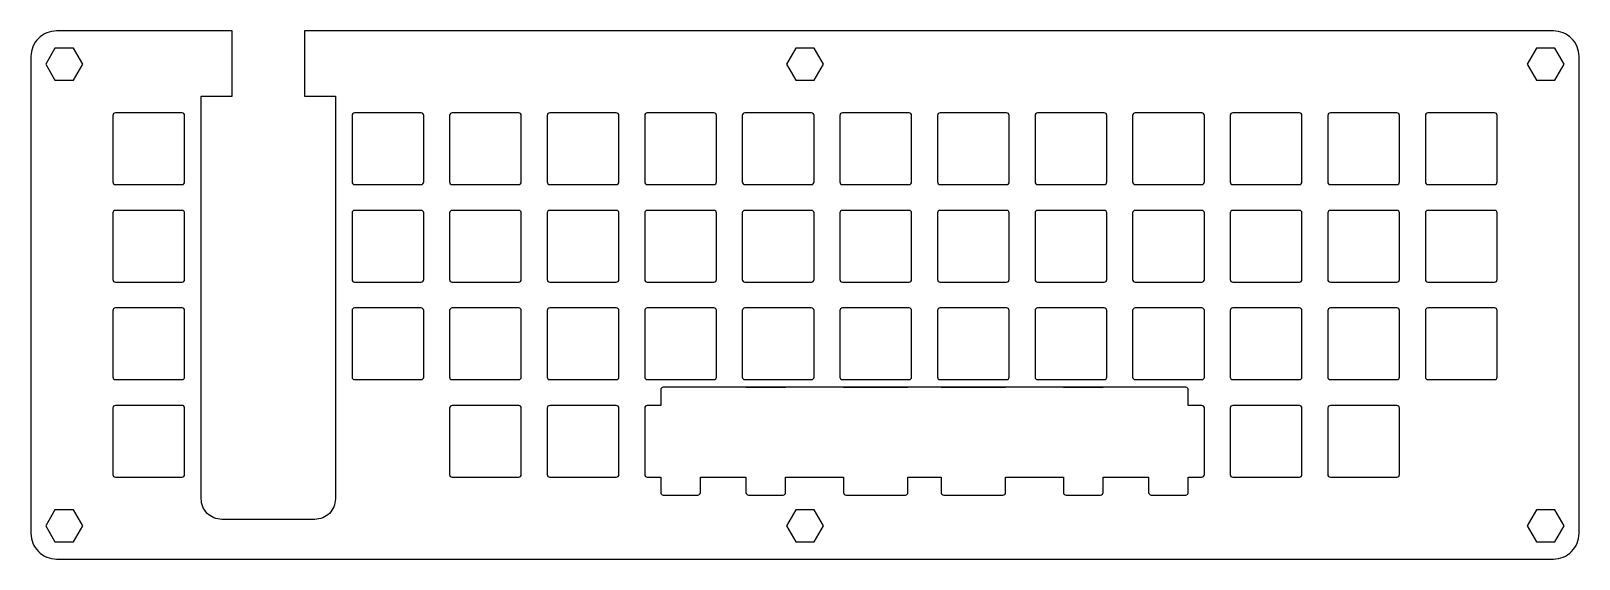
# Model space of a CAD drawing. Header units: millimetres. Extents: x -13 to 289, y -90 to 13.
import ezdxf

# ---------------------------------------------------------------- set-up
doc = ezdxf.new("R2010")
doc.units = ezdxf.units.MM
doc.layers.get('0').update_dxf_attribs({"linetype": 'CONTINUOUS'})

msp = doc.modelspace()

# ---------------------------------------------------------------- linework, layer by layer
for p, q in [((126.11, -56.13), (133.86, -56.13)), ((145.16, -56.13), (157.74, -56.13)), ((164.21, -56.13), (176.79, -56.13)), ((188.09, -56.13), (195.84, -56.13)), ((117.22, -73.68), (119.85, -73.68)), ((125.9, -73.68), (126.11, -73.68)), ((133.86, -73.68), (135.42, -73.68)), ((135.42, -73.68), (138.9, -73.68)), ((138.9, -73.68), (144.95, -73.68)), ((144.95, -73.68), (145.16, -73.68)), ((157.74, -73.68), (157.95, -73.68)), ((157.95, -73.68), (164, -73.68)), ((164, -73.68), (164.21, -73.68)), ((176.79, -73.68), (177, -73.68)), ((177, -73.68), (183.05, -73.68)), ((183.05, -73.68), (186.52, -73.68)), ((186.52, -73.68), (188.09, -73.68)), ((195.84, -73.68), (196.05, -73.68)), ((202.1, -73.68), (204.72, -73.68)), ((110.35, -77.17), (116.35, -77.17)), ((126.98, -77.17), (132.98, -77.17)), ((146.03, -77.17), (148.45, -77.17)), ((148.45, -77.17), (150.86, -77.17)), ((150.86, -77.17), (152.03, -77.17)), ((152.03, -77.17), (154.45, -77.17)), ((154.45, -77.17), (156.86, -77.17)), ((165.08, -77.17), (167.5, -77.17)), ((167.5, -77.17), (169.91, -77.17)), ((169.91, -77.17), (171.08, -77.17)), ((171.08, -77.17), (173.5, -77.17)), ((173.5, -77.17), (175.91, -77.17)), ((188.96, -77.17), (194.96, -77.17)), ((205.6, -77.17), (211.6, -77.17))]:
    msp.add_line(p, q)
for points in [[(288.75, -84.67), (288.75, 8.48, 0.414214), (283.75, 13.48), (39.95, 13.48), (39.95, 0.72), (45.95, 0.72), (45.95, -76.92), (45.95, -77.92, -0.414214), (41.95, -81.92), (23.77, -81.92, -0.414214), (19.77, -77.92), (19.77, -76.92), (19.77, 0.72), (25.78, 0.72), (25.78, 13.48), (-8.48, 13.48, 0.414214), (-13.48, 8.48), (-13.48, -84.67, 0.414214), (-8.48, -89.67), (283.75, -89.67, 0.414214)], [(16.02, -16.53, 0.414214), (16.53, -16.02), (16.53, -3.02, 0.414214), (16.02, -2.53), (13.78, -2.53), (5.28, -2.53), (3.02, -2.53, 0.414214), (2.52, -3.02), (2.52, -16.02, 0.414214), (3.02, -16.53), (5.28, -16.53), (13.78, -16.53)], [(62.7, -16.53, 0.414214), (63.2, -16.02), (63.2, -3.02, 0.414214), (62.7, -2.53), (49.7, -2.53, 0.414214), (49.2, -3.02), (49.2, -16.02, 0.414214), (49.7, -16.53)], [(68.75, -2.53, 0.414214), (68.25, -3.02), (68.25, -16.02, 0.414214), (68.75, -16.53), (81.75, -16.53, 0.414214), (82.25, -16.02), (82.25, -3.02, 0.414214), (81.75, -2.53)], [(87.8, -2.53, 0.414214), (87.3, -3.02), (87.3, -16.02, 0.414214), (87.8, -16.53), (100.8, -16.53, 0.414214), (101.3, -16.02), (101.3, -3.02, 0.414214), (100.8, -2.53)], [(106.35, -16.02, 0.414214), (106.85, -16.53), (119.85, -16.53, 0.414214), (120.35, -16.02), (120.35, -3.02, 0.414214), (119.85, -2.53), (106.85, -2.53, 0.414214), (106.35, -3.02)], [(139.4, -16.02), (139.4, -3.02, 0.414214), (138.9, -2.53), (125.9, -2.53, 0.414214), (125.4, -3.02), (125.4, -16.02, 0.414214), (125.9, -16.53), (138.9, -16.53, 0.414214)], [(144.45, -16.02, 0.414214), (144.95, -16.53), (157.95, -16.53, 0.414214), (158.45, -16.02), (158.45, -3.02, 0.414214), (157.95, -2.53), (144.95, -2.53, 0.414214), (144.45, -3.02)], [(177.5, -3.02, 0.414214), (177, -2.53), (164, -2.53, 0.414214), (163.5, -3.02), (163.5, -16.02, 0.414214), (164, -16.53), (177, -16.53, 0.414214), (177.5, -16.02)], [(196.55, -3.02, 0.414214), (196.05, -2.53), (183.05, -2.53, 0.414214), (182.55, -3.02), (182.55, -16.02, 0.414214), (183.05, -16.53), (196.05, -16.53, 0.414214), (196.55, -16.02)], [(215.6, -3.02, 0.414214), (215.1, -2.53), (202.1, -2.53, 0.414214), (201.6, -3.02), (201.6, -16.02, 0.414214), (202.1, -16.53), (215.1, -16.53, 0.414214), (215.6, -16.02)], [(234.15, -2.53), (221.15, -2.53, 0.414214), (220.65, -3.02), (220.65, -16.02, 0.414214), (221.15, -16.53), (234.15, -16.53, 0.414214), (234.65, -16.02), (234.65, -3.02, 0.414214)], [(253.2, -16.53, 0.414214), (253.7, -16.02), (253.7, -3.02, 0.414214), (253.2, -2.53), (240.2, -2.53, 0.414214), (239.7, -3.02), (239.7, -16.02, 0.414214), (240.2, -16.53)], [(259.25, -16.53), (272.25, -16.53, 0.414214), (272.75, -16.02), (272.75, -3.02, 0.414214), (272.25, -2.53), (259.25, -2.53, 0.414214), (258.75, -3.02), (258.75, -16.02, 0.414214)], [(2.52, -22.07), (2.52, -35.08, 0.414214), (3.02, -35.58), (5.28, -35.58), (13.78, -35.58), (16.02, -35.58, 0.414214), (16.53, -35.08), (16.53, -22.07, 0.414214), (16.02, -21.58), (13.78, -21.58), (5.28, -21.58), (3.02, -21.58, 0.414214)], [(63.2, -35.08), (63.2, -22.07, 0.414214), (62.7, -21.58), (49.7, -21.58, 0.414214), (49.2, -22.07), (49.2, -35.08, 0.414214), (49.7, -35.58), (62.7, -35.58, 0.414214)], [(81.75, -21.58), (68.75, -21.58, 0.414214), (68.25, -22.07), (68.25, -35.08, 0.414214), (68.75, -35.58), (81.75, -35.58, 0.414214), (82.25, -35.08), (82.25, -22.07, 0.414214)], [(87.8, -21.58, 0.414214), (87.3, -22.07), (87.3, -35.08, 0.414214), (87.8, -35.58), (100.8, -35.58, 0.414214), (101.3, -35.08), (101.3, -22.07, 0.414214), (100.8, -21.58)], [(106.85, -35.58), (119.85, -35.58, 0.414214), (120.35, -35.08), (120.35, -22.07, 0.414214), (119.85, -21.58), (106.85, -21.58, 0.414214), (106.35, -22.07), (106.35, -35.08, 0.414214)], [(139.4, -35.08), (139.4, -22.07, 0.414214), (138.9, -21.58), (125.9, -21.58, 0.414214), (125.4, -22.07), (125.4, -35.08, 0.414214), (125.9, -35.58), (138.9, -35.58, 0.414214)], [(158.45, -22.07, 0.414214), (157.95, -21.58), (144.95, -21.58, 0.414214), (144.45, -22.07), (144.45, -35.08, 0.414214), (144.95, -35.58), (157.95, -35.58, 0.414214), (158.45, -35.08)], [(177.5, -22.07, 0.414214), (177, -21.58), (164, -21.58, 0.414214), (163.5, -22.07), (163.5, -35.08, 0.414214), (164, -35.58), (177, -35.58, 0.414214), (177.5, -35.08)], [(196.55, -22.07, 0.414214), (196.05, -21.58), (183.05, -21.58, 0.414214), (182.55, -22.07), (182.55, -35.08, 0.414214), (183.05, -35.58), (196.05, -35.58, 0.414214), (196.55, -35.08)], [(201.6, -35.08, 0.414214), (202.1, -35.58), (215.1, -35.58, 0.414214), (215.6, -35.08), (215.6, -22.07, 0.414214), (215.1, -21.58), (202.1, -21.58, 0.414214), (201.6, -22.07)], [(234.65, -35.08), (234.65, -22.07, 0.414214), (234.15, -21.58), (221.15, -21.58, 0.414214), (220.65, -22.07), (220.65, -35.08, 0.414214), (221.15, -35.58), (234.15, -35.58, 0.414214)], [(239.7, -35.08, 0.414214), (240.2, -35.58), (253.2, -35.58, 0.414214), (253.7, -35.08), (253.7, -22.07, 0.414214), (253.2, -21.58), (240.2, -21.58, 0.414214), (239.7, -22.07)], [(272.25, -21.58), (259.25, -21.58, 0.414214), (258.75, -22.07), (258.75, -35.08, 0.414214), (259.25, -35.58), (272.25, -35.58, 0.414214), (272.75, -35.08), (272.75, -22.07, 0.414214)], [(3.02, -40.63, 0.414214), (2.52, -41.12), (2.52, -54.13, 0.414214), (3.02, -54.63), (5.28, -54.63), (13.78, -54.63), (16.02, -54.63, 0.414214), (16.53, -54.13), (16.53, -41.12, 0.414214), (16.02, -40.63), (13.78, -40.63), (5.28, -40.63)], [(63.2, -54.13), (63.2, -41.12, 0.414214), (62.7, -40.63), (49.7, -40.63, 0.414214), (49.2, -41.12), (49.2, -54.13, 0.414214), (49.7, -54.63), (62.7, -54.63, 0.414214)], [(82.25, -54.13), (82.25, -41.12, 0.414214), (81.75, -40.63), (68.75, -40.63, 0.414214), (68.25, -41.12), (68.25, -54.13, 0.414214), (68.75, -54.63), (81.75, -54.63, 0.414214)], [(100.8, -40.63), (87.8, -40.63, 0.414214), (87.3, -41.12), (87.3, -54.13, 0.414214), (87.8, -54.63), (100.8, -54.63, 0.414214), (101.3, -54.13), (101.3, -41.12, 0.414214)], [(119.85, -40.63), (106.85, -40.63, 0.414214), (106.35, -41.12), (106.35, -54.13, 0.414214), (106.85, -54.63), (119.85, -54.63, 0.414214), (120.35, -54.13), (120.35, -41.12, 0.414214)], [(139.4, -41.12, 0.414214), (138.9, -40.63), (125.9, -40.63, 0.414214), (125.4, -41.12), (125.4, -54.13, 0.414214), (125.9, -54.63), (138.9, -54.63, 0.414214), (139.4, -54.13)], [(144.45, -54.13, 0.414214), (144.95, -54.63), (157.95, -54.63, 0.414214), (158.45, -54.13), (158.45, -41.12, 0.414214), (157.95, -40.63), (144.95, -40.63, 0.414214), (144.45, -41.12)], [(164, -40.63, 0.414214), (163.5, -41.12), (163.5, -54.13, 0.414214), (164, -54.63), (177, -54.63, 0.414214), (177.5, -54.13), (177.5, -41.12, 0.414214), (177, -40.63)], [(182.55, -54.13, 0.414214), (183.05, -54.63), (196.05, -54.63, 0.414214), (196.55, -54.13), (196.55, -41.12, 0.414214), (196.05, -40.63), (183.05, -40.63, 0.414214), (182.55, -41.12)], [(201.6, -54.13, 0.414214), (202.1, -54.63), (215.1, -54.63, 0.414214), (215.6, -54.13), (215.6, -41.12, 0.414214), (215.1, -40.63), (202.1, -40.63, 0.414214), (201.6, -41.12)], [(220.65, -41.12), (220.65, -54.13, 0.414214), (221.15, -54.63), (234.15, -54.63, 0.414214), (234.65, -54.13), (234.65, -41.12, 0.414214), (234.15, -40.63), (221.15, -40.63, 0.414214)], [(253.2, -40.63), (240.2, -40.63, 0.414214), (239.7, -41.12), (239.7, -54.13, 0.414214), (240.2, -54.63), (253.2, -54.63, 0.414214), (253.7, -54.13), (253.7, -41.12, 0.414214)], [(258.75, -41.12), (258.75, -54.13, 0.414214), (259.25, -54.63), (272.25, -54.63, 0.414214), (272.75, -54.13), (272.75, -41.12, 0.414214), (272.25, -40.63), (259.25, -40.63, 0.414214)], [(106.35, -73.17, 0.414214), (106.85, -73.68), (109.47, -73.68), (109.47, -76.68, 0.414214), (109.97, -77.17), (116.72, -77.17, 0.414214), (117.22, -76.68), (117.22, -73.68), (126.11, -73.68), (126.11, -76.68, 0.414214), (126.61, -77.17), (133.36, -77.17, 0.414214), (133.86, -76.68), (133.86, -73.68), (145.16, -73.68), (145.16, -76.68, 0.414214), (145.66, -77.17), (157.24, -77.17, 0.414214), (157.74, -76.68), (157.74, -73.68), (164.21, -73.68), (164.21, -76.68, 0.414214), (164.71, -77.17), (176.29, -77.17, 0.414214), (176.79, -76.68), (176.79, -73.68), (188.09, -73.68), (188.09, -76.68, 0.414214), (188.59, -77.17), (195.34, -77.17, 0.414214), (195.84, -76.68), (195.84, -73.68), (204.72, -73.68), (204.72, -76.68, 0.414214), (205.22, -77.17), (211.97, -77.17, 0.414214), (212.47, -76.68), (212.47, -73.68), (215.1, -73.68, 0.414214), (215.6, -73.17), (215.6, -60.17, 0.414214), (215.1, -59.68), (212.47, -59.68), (212.47, -56.63, 0.414214), (211.97, -56.13), (204.72, -56.13), (117.22, -56.13), (109.97, -56.13, 0.414214), (109.47, -56.63), (109.47, -59.68), (106.85, -59.68, 0.414214), (106.35, -60.17)], [(16.02, -73.68, 0.414214), (16.53, -73.17), (16.53, -60.17, 0.414214), (16.02, -59.68), (13.78, -59.68), (5.28, -59.68), (3.02, -59.68, 0.414214), (2.52, -60.17), (2.52, -73.17, 0.414214), (3.02, -73.68), (5.28, -73.68), (13.78, -73.68)], [(68.25, -60.17), (68.25, -73.17, 0.414214), (68.75, -73.68), (81.75, -73.68, 0.414214), (82.25, -73.17), (82.25, -60.17, 0.414214), (81.75, -59.68), (68.75, -59.68, 0.414214)], [(87.3, -73.17, 0.414214), (87.8, -73.68), (100.8, -73.68, 0.414214), (101.3, -73.17), (101.3, -60.17, 0.414214), (100.8, -59.68), (87.8, -59.68, 0.414214), (87.3, -60.17)], [(234.15, -59.68), (221.15, -59.68, 0.414214), (220.65, -60.17), (220.65, -73.17, 0.414214), (221.15, -73.68), (234.15, -73.68, 0.414214), (234.65, -73.17), (234.65, -60.17, 0.414214)], [(240.2, -59.68, 0.414214), (239.7, -60.17), (239.7, -73.17, 0.414214), (240.2, -73.68), (253.2, -73.68, 0.414214), (253.7, -73.17), (253.7, -60.17, 0.414214), (253.2, -59.68)]]:
    msp.add_lwpolyline(points, format="xyb", close=True)
for points in [[(-10.59, 7), (-8.79, 3.87), (-5.18, 3.87), (-3.38, 7), (-5.18, 10.12), (-8.79, 10.12)], [(141.24, 7), (139.44, 10.12), (135.83, 10.12), (134.02, 7), (135.83, 3.87), (139.44, 3.87)], [(280.44, 10.12), (278.64, 7), (280.44, 3.87), (284.05, 3.87), (285.86, 7), (284.05, 10.12)], [(-5.18, -80.05), (-8.79, -80.05), (-10.59, -83.18), (-8.79, -86.3), (-5.18, -86.3), (-3.38, -83.18)], [(135.83, -80.05), (134.02, -83.18), (135.83, -86.3), (139.44, -86.3), (141.24, -83.18), (139.44, -80.05)], [(278.64, -83.18), (280.44, -86.3), (284.05, -86.3), (285.86, -83.18), (284.05, -80.05), (280.44, -80.05)]]:
    msp.add_lwpolyline(points, close=True)

doc.saveas('drawing.dxf')
